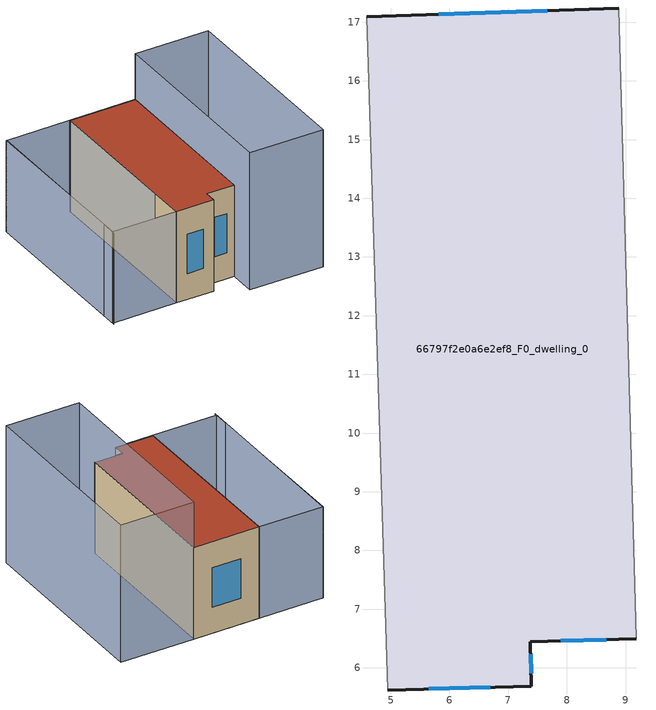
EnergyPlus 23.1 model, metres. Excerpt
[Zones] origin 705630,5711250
66797f2e0a6e2ef8_F0_dwelling_0
 floor ground (EU_floor_Construction): 9.18,6.5 8.89,17.24 4.59,17.09 4.95,5.62 7.4,5.69 7.38,6.45 z0
 wall outside (EU_wall_Construction): 4.59,17.09 8.89,17.24 / 9.18,6.5 7.38,6.45 7.4,5.69 4.95,5.62 z0:6
 wall adiabatic (EU_wall_Construction): 8.89,17.24 9.18,6.5 / 4.95,5.62 4.59,17.09 z0:6
 window (EU_Window_Construction): 5.81,17.13 7.66,17.2 / 8.67,6.48 7.89,6.46 / 7.38,6.23 7.39,5.9 / 6.7,5.67 5.65,5.64 z1.71:4.29
 roof outside (EU_roof_Construction): 8.89,17.24 9.18,6.5 7.38,6.45 7.4,5.69 4.95,5.62 4.59,17.09 z6
shading: 13.66,17.37 14,4.93 / 14,4.93 9.22,4.8 / 9.22,4.8 8.89,17.24 / 8.89,17.24 13.66,17.37 z0:9; 0.44,16.96 0.77,5.34 / 4.59,17.09 4.95,5.62 / 4.95,5.62 0.77,5.49 / 0.77,5.49 0.41,16.96 / 0.41,16.96 4.59,17.09 z0:6
[Building]
EU S2 Campaign: North Axis=0; Terrain=City; Solar Distribution=FullExterior
[Site:Location]
London: Latitude=51.5; Longitude=-0.5; Time Zone=0; Elevation=25
[SizingPeriod:WeatherFileDays]
AnnualSizingPeriod: Begin Month=1; Begin Day of Month=1; End Month=12; End Day of Month=31; Day of Week for Start Day=Monday; Use Weather File Daylight Saving Period=No; Use Weather File Rain and Snow Indicators=No
[MATERIAL]
EU_InternalMass_Material: Roughness=MediumRough; Thickness=0.1; Conductivity=1; Density=1800; Specific Heat=900; Thermal Absorptance=0.9; Solar Absorptance=0.7; Visible Absorptance=0.7
[MATERIAL:NOMASS] Roughness=MediumRough; Thermal Absorptance=0.9; Solar Absorptance=0.7; Visible Absorptance=0.7
Name | Thermal Resistance
EU_wall_NoMass | 0.71061
EU_roof_NoMass | 2.41608
EU_floor_NoMass | 1.75078
[WINDOWMATERIAL:SIMPLEGLAZINGSYSTEM]
EU_Window_SimpleGlazing: UFactor=2.64892; Solar Heat Gain Coefficient=0.76; Visible Transmittance=0.76
[CONSTRUCTION]
EU_wall_Construction: EU_wall_NoMass
EU_roof_Construction: EU_roof_NoMass
EU_floor_Construction: EU_floor_NoMass
EU_InternalMass_Construction: EU_InternalMass_Material
EU_Window_Construction: EU_Window_SimpleGlazing
[ZONE]
66797f2e0a6e2ef8_F0_dwelling_0: Type=1; Multiplier=1; Ceiling Height=autocalculate; Volume=286.56; Floor Area=autocalculate; Part of Total Floor Area=Yes
[INTERNALMASS]
66797f2e0a6e2ef8_F0_dwelling_0_EU_InternalMass: Construction=EU_InternalMass_Construction; Zone or ZoneList=66797f2e0a6e2ef8_F0_dwelling_0; Surface Area=47.7599
[OTHEREQUIPMENT]
EU_Step8_InternalGain_66797f2e0a6e2ef8_F0_dwelling_0_f000: Fuel Type=Electricity; Zone or ZoneList or Space or SpaceList=66797f2e0a6e2ef8_F0_dwelling_0; Schedule=EU_Step8_GainSchedule_66797f2e0a6e2ef8_F0_dwelling_0_f000; Design Level Calculation Method=Watts/Area; Power per Zone Floor Area=1; Fraction Latent=0; Fraction Radiant=0; Fraction Lost=0; Carbon Dioxide Generation Rate=0; EndUse Subcategory=EU_Step8_InternalGains
[ZONEVENTILATION:DESIGNFLOWRATE]
EU_ConstantAir_66797f2e0a6e2ef8_F0_dwelling_0: Zone or ZoneList or Space or SpaceList=66797f2e0a6e2ef8_F0_dwelling_0; Schedule=EU_AlwaysOn; Design Flow Rate Calculation Method=AirChanges/Hour; Air Changes per Hour=0.496673; Ventilation Type=Natural; Fan Pressure Rise=0; Fan Total Efficiency=1; Constant Term Coefficient=1; Temperature Term Coefficient=0; Velocity Term Coefficient=0; Velocity Squared Term Coefficient=0; Minimum Indoor Temperature=-100; Maximum Indoor Temperature=100; Delta Temperature=-100; Minimum Outdoor Temperature=-100; Maximum Outdoor Temperature=100; Maximum Wind Speed=40
[HVACTEMPLATE:THERMOSTAT]
EU_HeatOnly_66797f2e0a6e2ef8_F0_dwelling_0: Constant Heating Setpoint=20; Constant Cooling Setpoint=50
[HVACTEMPLATE:ZONE:IDEALLOADSAIRSYSTEM]
66797f2e0a6e2ef8_F0_dwelling_0: Template Thermostat=EU_HeatOnly_66797f2e0a6e2ef8_F0_dwelling_0; System Availability Schedule=EU_AlwaysOn; Maximum Heating Supply Air Temperature=50; Minimum Cooling Supply Air Temperature=13; Maximum Heating Supply Air Humidity Ratio=0.0156; Minimum Cooling Supply Air Humidity Ratio=0.0077; Heating Limit=NoLimit; Cooling Limit=NoLimit; Heating Availability Schedule=EU_AlwaysOn; Cooling Availability Schedule=EU_CoolingOff; Dehumidification Control Type=ConstantSensibleHeatRatio; Cooling Sensible Heat Ratio=0.7; Dehumidification Setpoint=60; Humidification Control Type=None; Humidification Setpoint=30; Outdoor Air Method=None; Outdoor Air Flow Rate per Person=0.00944; Outdoor Air Flow Rate per Zone Floor Area=0; Outdoor Air Flow Rate per Zone=0; Demand Controlled Ventilation Type=None; Outdoor Air Economizer Type=NoEconomizer; Heat Recovery Type=None; Sensible Heat Recovery Effectiveness=0.7; Latent Heat Recovery Effectiveness=0.65
[SIZING:ZONE]
66797f2e0a6e2ef8_F0_dwelling_0: Zone Cooling Design Supply Air Temperature Input Method=SupplyAirTemperature; Zone Cooling Design Supply Air Temperature=13; Zone Heating Design Supply Air Temperature Input Method=SupplyAirTemperature; Zone Heating Design Supply Air Temperature=50; Zone Cooling Design Supply Air Humidity Ratio=0.008; Zone Heating Design Supply Air Humidity Ratio=0.008; Cooling Design Air Flow Method=DesignDay; Cooling Design Air Flow Rate=0; Cooling Minimum Air Flow per Zone Floor Area=0.000762; Cooling Minimum Air Flow=0; Cooling Minimum Air Flow Fraction=0.2; Heating Design Air Flow Method=DesignDay; Heating Design Air Flow Rate=0; Heating Maximum Air Flow per Zone Floor Area=0.002032; Heating Maximum Air Flow=0.141576; Heating Maximum Air Flow Fraction=0.3; Account for Dedicated Outdoor Air System=No; Dedicated Outdoor Air System Control Strategy=NeutralSupplyAir; Dedicated Outdoor Air Low Setpoint Temperature for Design=autosize; Dedicated Outdoor Air High Setpoint Temperature for Design=autosize; Zone Load Sizing Method=Sensible Load Only No Latent Load; Zone Latent Cooling Design Supply Air Humidity Ratio Input Method=HumidityRatioDifference; Zone Cooling Design Supply Air Humidity Ratio Difference=0.005; Zone Latent Heating Design Supply Air Humidity Ratio Input Method=HumidityRatioDifference; Zone Humidification Design Supply Air Humidity Ratio Difference=0.005
[SCHEDULE:CONSTANT]
Name | Hourly Value
EU_AlwaysOn | 1
EU_CoolingOff | 0
[SCHEDULE:FILE]
EU_Step8_GainSchedule_66797f2e0a6e2ef8_F0_dwelling_0_f000: File=../../schedules/66797f2e0a6e2ef8/66797f2e0a6e2ef8_F0_dwelling_0_f000_gain.csv; Column Number=1; Rows to Skip at Top=0; Number of Hours of Data=8760; Column Separator=Comma; Interpolate to Timestep=No; Minutes per Item=60; Adjust Schedule for Daylight Savings=Yes
